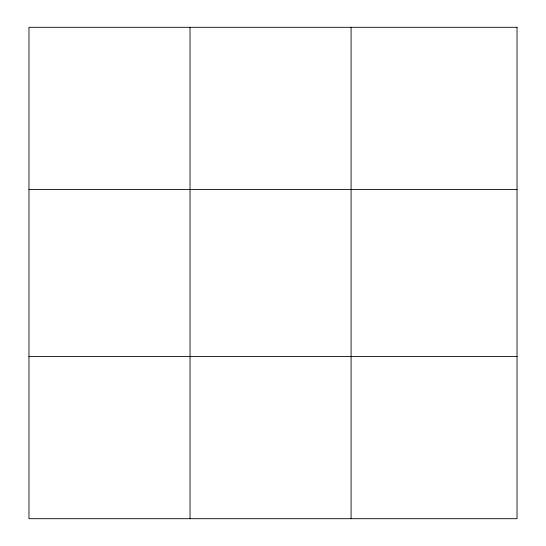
<?xml version="1.0" encoding="UTF-8"?>
<svg xmlns="http://www.w3.org/2000/svg" width="546" height="546" viewBox="0 0 546 546"><rect width="100%" height="100%" fill="white"/><g stroke="black" fill="none" stroke-linecap="round" stroke-linejoin="round"><path stroke-width="0.82" d="M190.028 27.3L190.028 518.7M351.085 27.3L351.085 518.7M28.972 189.462L517.028 189.462M28.972 356.538L517.028 356.538M517.028 27.3L517.028 518.7L28.972 518.7L28.972 27.3L517.028 27.3"/></g></svg>
